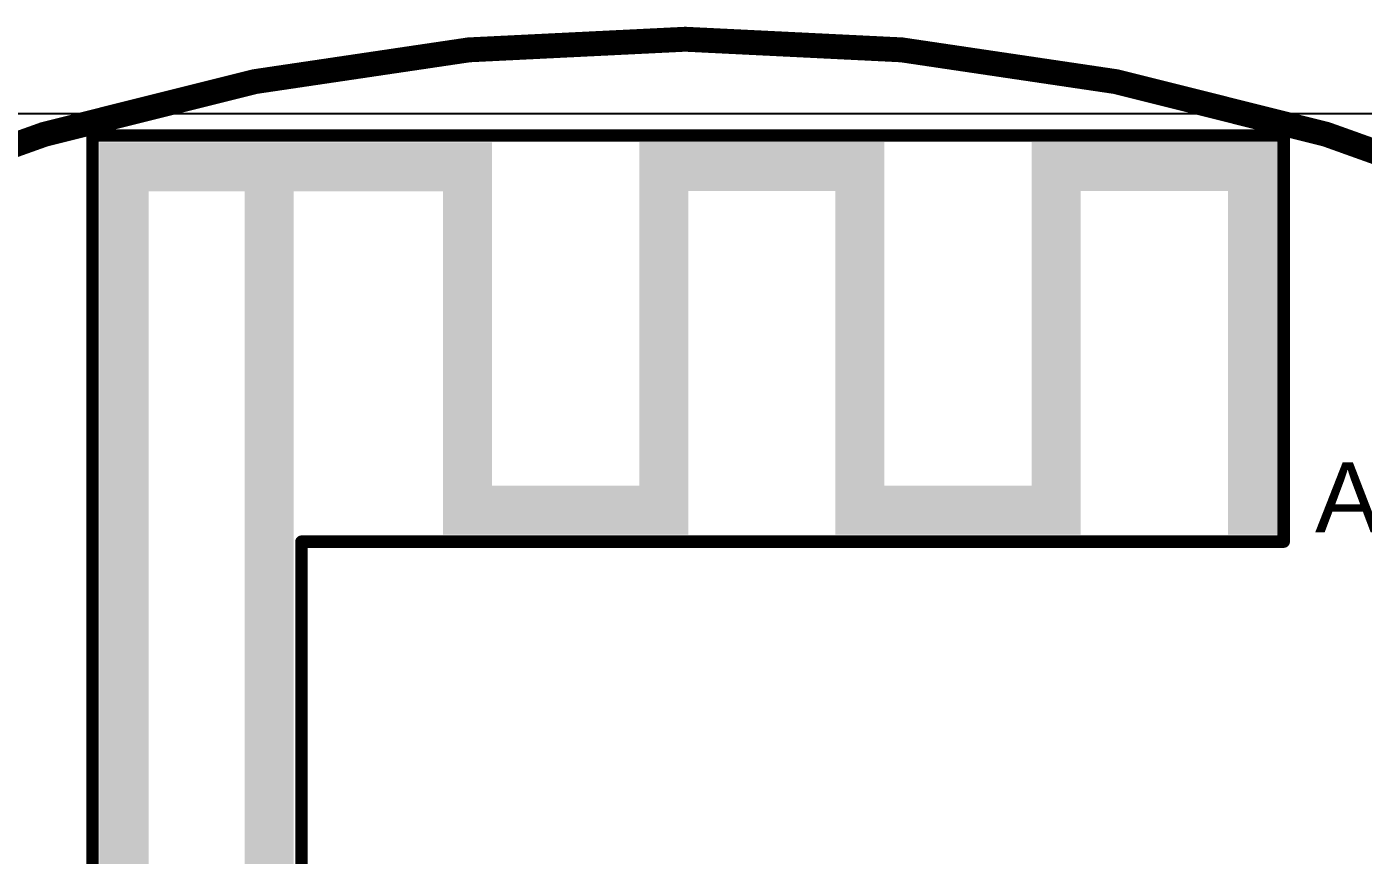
# Model space of a CAD drawing. Header units: inches. Extents: x -8 to 386, y -12 to 64.
# Drawn here: x 8.33 to 21.95, y 27.54 to 35.99 of the extents above; entities that cross this region are included whole.
import ezdxf

# ---------------------------------------------------------------- set-up
doc = ezdxf.new("R2010")
doc.units = ezdxf.units.IN
for name, color, linetype in [('Board_outline', 216, 'Continuous'), ('Bottom Layer', 5, 'Continuous'), ('Top Layer', 1, 'Continuous'), ('Top Overlay', 2, 'Continuous')]:
    doc.layers.add(name, color=color, linetype=linetype)
doc.styles.add('Arial', font='', dxfattribs={"height": 0.2})
doc.styles.get('Arial').set_extended_font_data('Arial')

msp = doc.modelspace()

# ---------------------------------------------------------------- hatches: boundary and pattern name
at = {"layer": 'Top Layer'}
for points in [[(9.067, 27.011), (9.567, 27.011), (9.567, 34.811), (9.067, 34.811)], [(9.067, 34.811), (9.067, 34.311), (13.067, 34.311), (13.067, 34.811)], [(10.545, 27.01), (11.045, 27.01), (11.045, 34.81), (10.545, 34.81)], [(12.567, 30.811), (13.067, 30.811), (13.067, 34.811), (12.567, 34.811)], [(14.567, 34.812), (14.567, 34.312), (17.067, 34.312), (17.067, 34.812)], [(15.067, 34.811), (14.567, 34.811), (14.567, 30.811), (15.067, 30.811)], [(16.567, 30.811), (17.067, 30.811), (17.067, 34.811), (16.567, 34.811)], [(18.567, 34.812), (18.567, 34.312), (21.067, 34.312), (21.067, 34.812)], [(19.067, 34.811), (18.567, 34.811), (18.567, 30.811), (19.067, 30.811)], [(20.567, 30.811), (21.067, 30.811), (21.067, 34.811), (20.567, 34.811)], [(15.067, 30.812), (15.067, 31.312), (12.567, 31.312), (12.567, 30.812)], [(19.067, 30.811), (19.067, 31.311), (16.567, 31.311), (16.567, 30.811)]]:
    msp.add_hatch(color=1, dxfattribs=at).paths.add_polyline_path(points)

# ---------------------------------------------------------------- linework, layer by layer
at = {"layer": 'Board_outline', "const_width": 0.254}
msp.add_lwpolyline([(37.537, 13.36, 1), (-7.463, 13.36, 1)], format="xyb", close=True, dxfattribs=at)
at = {"layer": 'Bottom Layer'}
msp.add_line((-3.226, 35.103), (33.401, 35.103), dxfattribs=at)
at = {"layer": 'Top Layer'}
msp.add_line((-3.226, 35.103), (33.401, 35.103), dxfattribs=at)
at = {"layer": 'Top Overlay', "const_width": 0.127}
for points in [[(8.995, 26.47), (8.995, 34.88)], [(8.995, 34.88), (21.135, 34.88)], [(21.135, 30.74), (21.135, 34.88)], [(11.125, 30.74), (21.135, 30.74)], [(11.125, 26.47), (11.125, 30.74)]]:
    msp.add_lwpolyline(points, dxfattribs=at)
at = {"layer": 'Top Overlay', "const_width": 0.0635}
for points in [[(8.964, 34.88, 1), (9.027, 34.88, 1)], [(8.964, 34.88, 1), (9.027, 34.88, 1)], [(21.104, 34.88, 1), (21.167, 34.88, 1)], [(21.104, 34.88, 1), (21.167, 34.88, 1)], [(11.094, 30.74, 1), (11.157, 30.74, 1)], [(11.094, 30.74, 1), (11.157, 30.74, 1)], [(21.104, 30.74, 1), (21.167, 30.74, 1)], [(21.104, 30.74, 1), (21.167, 30.74, 1)]]:
    msp.add_lwpolyline(points, format="xyb", close=True, dxfattribs=at)

# ---------------------------------------------------------------- texts
at = {"layer": 'Top Overlay', "style": 'Arial'}
msp.add_text('ANT', height=0.7112, dxfattribs=at).set_placement((21.455, 30.836))

doc.saveas('drawing.dxf')
